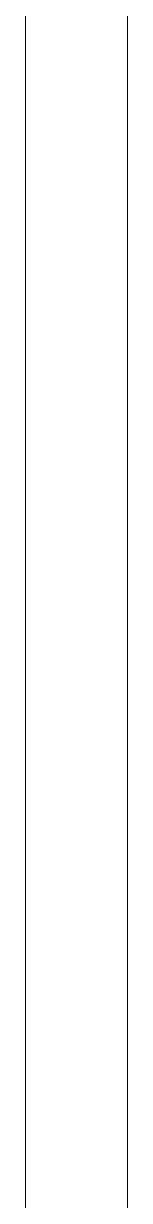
# Model space of a CAD drawing. Header units: millimetres. Extents: x 0 to 297, y 0 to 210.
# Drawn here: x 287 to 292, y 62.5 to 120.1 of the extents above; entities that cross this region are included whole.
import ezdxf

# ---------------------------------------------------------------- set-up
doc = ezdxf.new("R2010")
doc.units = ezdxf.units.MM
doc.layers.add('图框', color=7, linetype='Continuous')

msp = doc.modelspace()

# ---------------------------------------------------------------- linework, layer by layer
at = {"layer": '图框', "lineweight": 9}
for p, q in [((292, 205), (292, 5)), ((287, 200), (287, 10)), ((287, 58), (287, 118)), ((287, 114), (287, 106)), ((287, 98), (287, 90))]:
    msp.add_line(p, q, dxfattribs=at)

doc.saveas('drawing.dxf')
